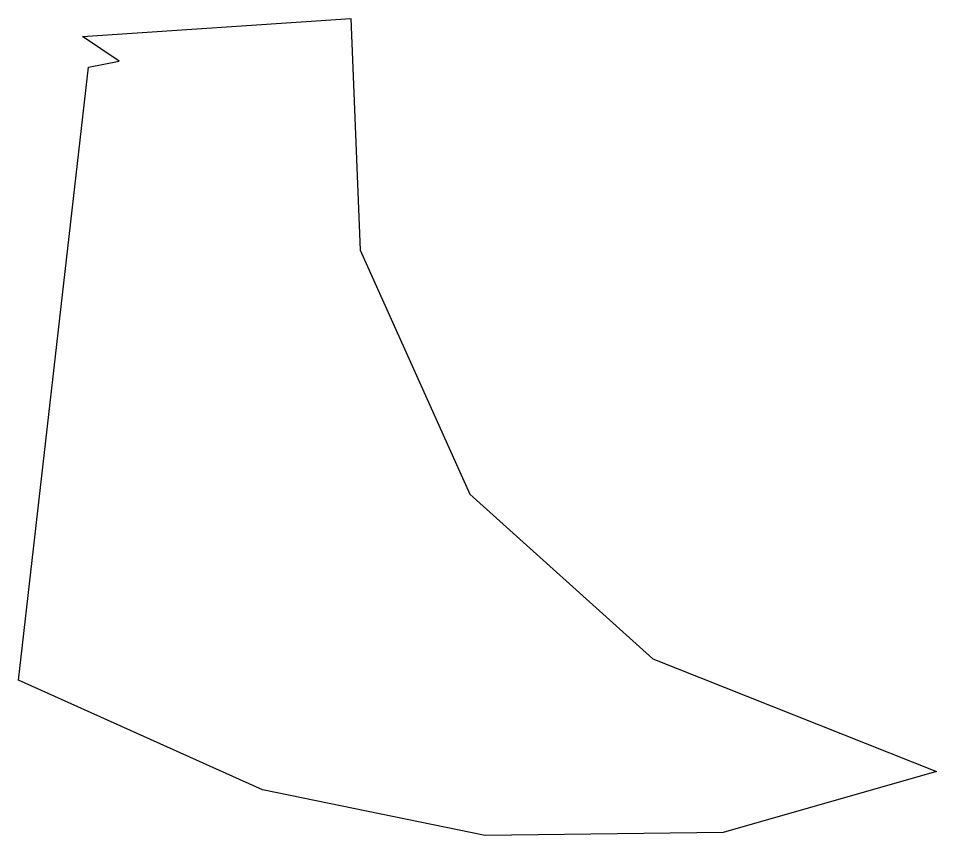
# Model space of a CAD drawing. Header units: metres. Extents: x 84 to 385, y 153 to 421.
import ezdxf

# ---------------------------------------------------------------- set-up
doc = ezdxf.new("R2010")
doc.units = ezdxf.units.M

msp = doc.modelspace()

# ---------------------------------------------------------------- linework, layer by layer
msp.add_lwpolyline([(385, 174), (315, 154), (237, 153), (164, 168), (84, 204), (107, 405), (117, 407), (105, 415), (193, 421), (196, 345), (232, 265), (292, 211), (385, 174)], close=True)

doc.saveas('drawing.dxf')
